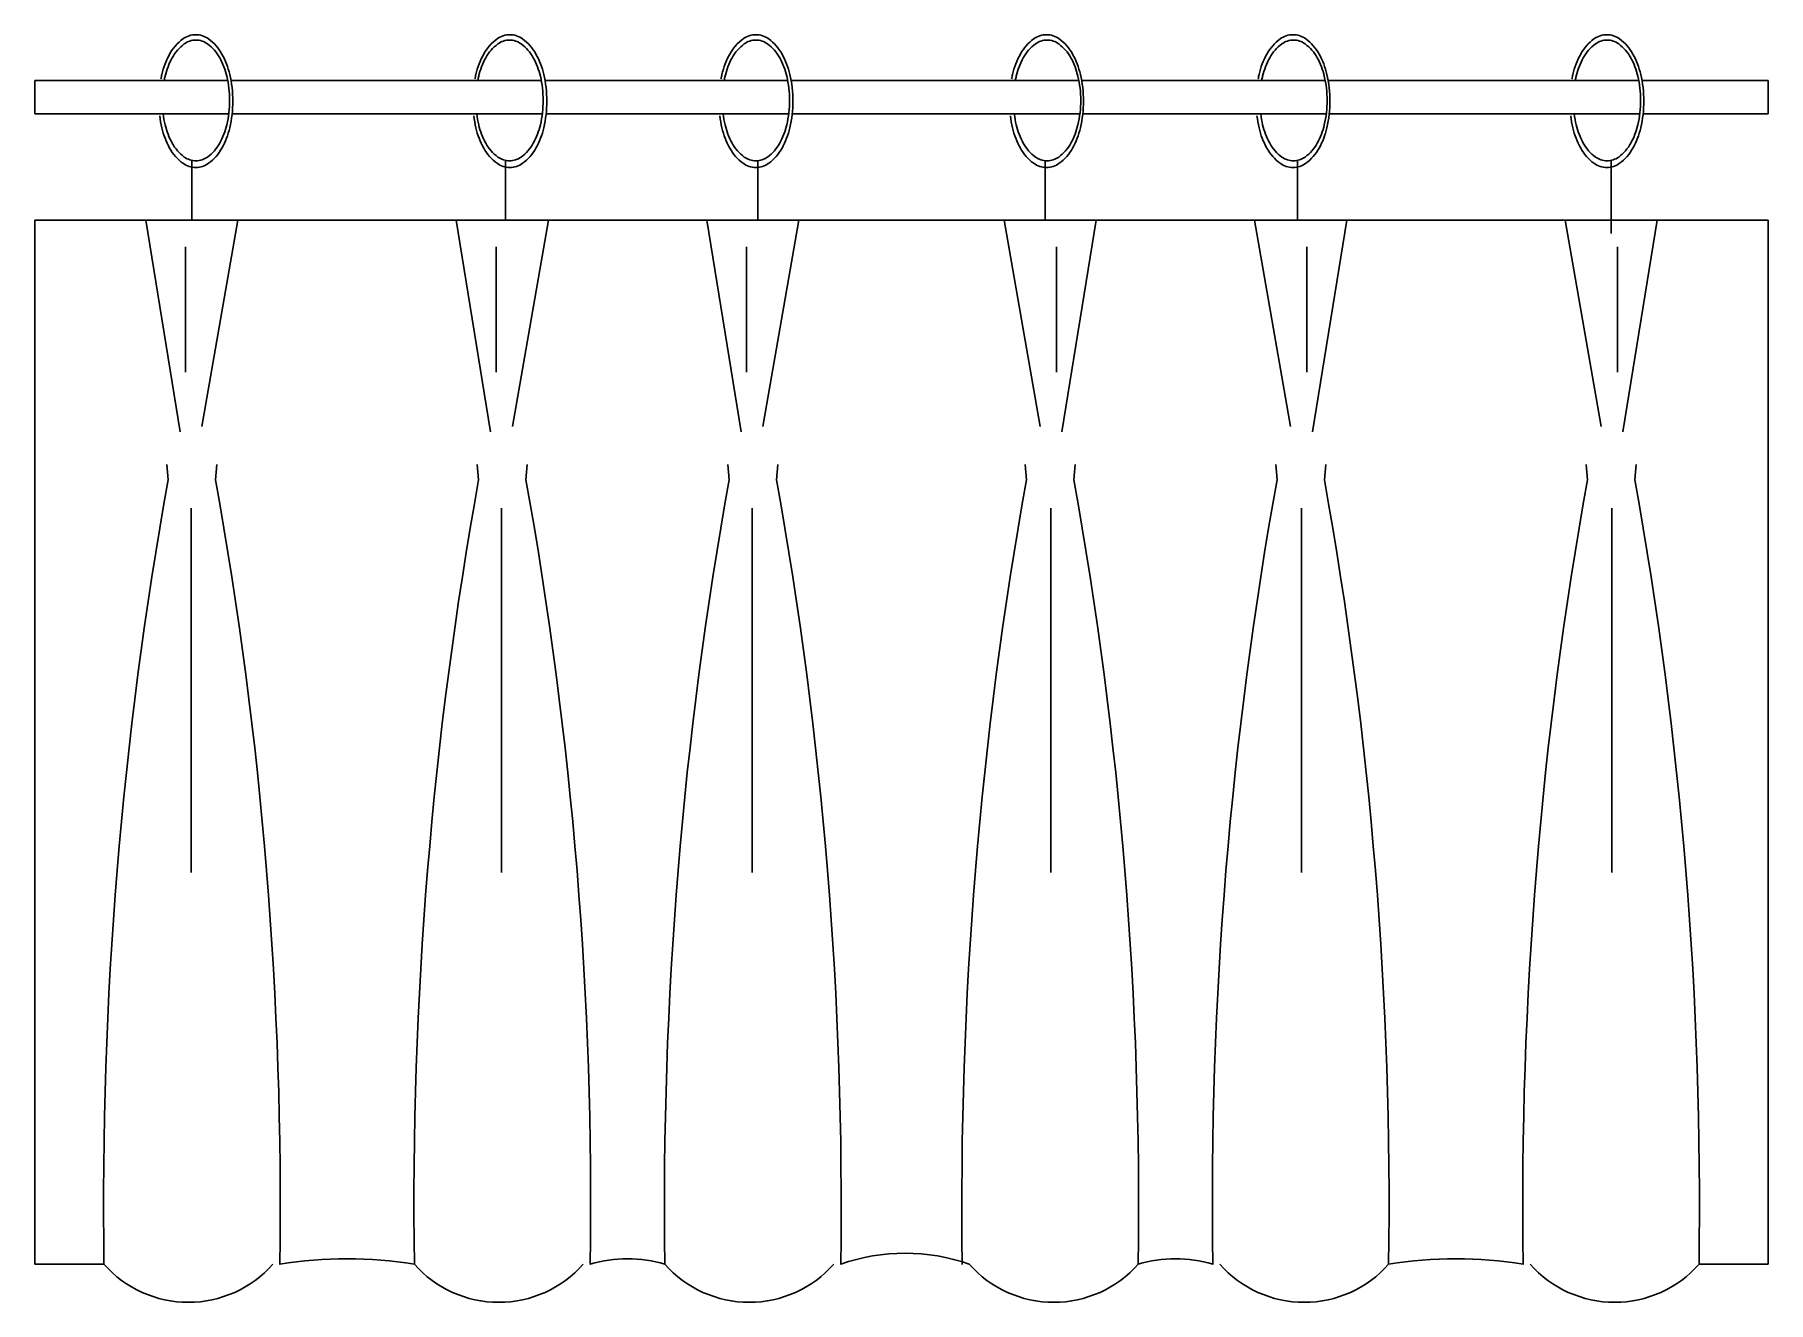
# Model space of a CAD drawing. Header units: metres. Extents: x 309 to 944, y 697 to 1161.
import ezdxf

# ---------------------------------------------------------------- set-up
doc = ezdxf.new("R2010")
doc.units = ezdxf.units.M
for name, color, linetype in [('3', 3, 'Continuous'), ('4', 4, 'Continuous'), ('7', 7, 'Continuous')]:
    doc.layers.add(name, color=color, linetype=linetype)

msp = doc.modelspace()

# ---------------------------------------------------------------- linework, layer by layer
at = {"layer": '3'}
for p, q in [((364, 1083.66), (364, 1037.83)), ((477.73, 1083.66), (477.73, 1037.83)), ((569.51, 1083.66), (569.51, 1037.83)), ((683.04, 1083.66), (683.04, 1037.83)), ((774.82, 1083.66), (774.82, 1037.83)), ((888.55, 1083.66), (888.55, 1037.83)), ((366, 988), (366, 854.48)), ((479.73, 988), (479.73, 854.48)), ((571.51, 988), (571.51, 854.48)), ((681.04, 988), (681.04, 854.48)), ((772.82, 988), (772.82, 854.48)), ((886.55, 988), (886.55, 854.48))]:
    msp.add_line(p, q, dxfattribs=at)
at = {"layer": '4'}
for p, q in [((308.69, 1144.71), (379.39, 1144.71)), ((308.69, 1144.71), (308.69, 1132.42)), ((380.58, 1144.71), (494.28, 1144.71)), ((495.65, 1144.71), (584.55, 1144.71)), ((585.79, 1144.71), (691.23, 1144.71)), ((692.26, 1144.71), (781.5, 1144.71)), ((782.58, 1144.71), (896.39, 1144.71)), ((897.55, 1144.71), (943.86, 1144.71)), ((943.86, 1144.71), (943.86, 1132.42)), ((308.69, 1132.42), (379.78, 1132.42)), ((381, 1132.42), (494.67, 1132.42)), ((496.07, 1132.42), (584.94, 1132.42)), ((586.21, 1132.42), (691.62, 1132.42)), ((692.68, 1132.42), (781.89, 1132.42)), ((783, 1132.42), (896.78, 1132.42)), ((897.97, 1132.42), (943.86, 1132.42)), ((308.69, 1093.48), (943.86, 1093.48)), ((308.69, 1093.48), (308.69, 710.99)), ((943.86, 1093.48), (943.86, 710.99)), ((308.69, 710.99), (334.07, 710.99)), ((943.86, 710.99), (918.48, 710.99))]:
    msp.add_line(p, q, dxfattribs=at)
for points in [[(354.51, 1131.69, 0.03), (355.28, 1127.31, 0.07), (358.14, 1119.89, 0.11), (363.02, 1114.31, 0.16), (367.71, 1112.76, 0.16), (372.4, 1114.31, 0.11), (377.28, 1119.89, 0.07), (380.14, 1127.31, 0.06), (381.25, 1137.1, 0.06), (380.14, 1146.9, 0.07), (377.28, 1154.31, 0.11), (372.4, 1159.89, 0.16), (367.71, 1161.44, 0.16), (363.02, 1159.89, 0.11), (358.14, 1154.31, 0.07), (355.28, 1146.9, 0.01), (354.93, 1145.22, 0.06)], [(355.77, 1132.42, 0.03), (356.48, 1128.43, 0.07), (359.07, 1121.69, 0.11), (363.51, 1116.62, 0.16), (367.78, 1115.21, 0.16), (372.04, 1116.62, 0.11), (376.48, 1121.69, 0.07), (379.07, 1128.43, 0.06), (380.08, 1137.34, 0.06), (379.07, 1146.24, 0.07), (376.48, 1152.99, 0.11), (372.04, 1158.05, 0.16), (367.78, 1159.47, 0.16), (363.51, 1158.05, 0.11), (359.07, 1152.99, 0.07), (356.48, 1146.24, 0.01), (356.16, 1144.71, 0.06)], [(469.58, 1131.69, 0.03), (470.35, 1127.31, 0.07), (473.2, 1119.89, 0.11), (478.09, 1114.31, 0.16), (482.78, 1112.76, 0.16), (487.47, 1114.31, 0.11), (492.35, 1119.89, 0.07), (495.21, 1127.31, 0.06), (496.32, 1137.1, 0.06), (495.21, 1146.9, 0.07), (492.35, 1154.31, 0.11), (487.47, 1159.89, 0.16), (482.78, 1161.44, 0.16), (478.09, 1159.89, 0.11), (473.2, 1154.31, 0.07), (470.35, 1146.9, 0.01), (470, 1145.22, 0.06)], [(470.66, 1132.42, 0.03), (471.37, 1128.43, 0.07), (473.96, 1121.69, 0.11), (478.4, 1116.62, 0.16), (482.66, 1115.21, 0.16), (486.93, 1116.62, 0.11), (491.37, 1121.69, 0.07), (493.96, 1128.43, 0.06), (494.97, 1137.34, 0.06), (493.96, 1146.24, 0.07), (491.37, 1152.99, 0.11), (486.93, 1158.05, 0.16), (482.66, 1159.47, 0.16), (478.4, 1158.05, 0.11), (473.96, 1152.99, 0.07), (471.37, 1146.24, 0.01), (471.05, 1144.71, 0.06)], [(559.72, 1131.69, 0.03), (560.5, 1127.31, 0.07), (563.35, 1119.89, 0.11), (568.23, 1114.31, 0.16), (572.92, 1112.76, 0.16), (577.62, 1114.31, 0.11), (582.5, 1119.89, 0.07), (585.35, 1127.31, 0.06), (586.46, 1137.1, 0.06), (585.35, 1146.9, 0.07), (582.5, 1154.31, 0.11), (577.62, 1159.89, 0.16), (572.92, 1161.44, 0.16), (568.23, 1159.89, 0.11), (563.35, 1154.31, 0.07), (560.5, 1146.9, 0.01), (560.14, 1145.22, 0.06)], [(560.93, 1132.42, 0.03), (561.64, 1128.43, 0.07), (564.23, 1121.69, 0.11), (568.67, 1116.62, 0.16), (572.93, 1115.21, 0.16), (577.2, 1116.62, 0.11), (581.64, 1121.69, 0.07), (584.23, 1128.43, 0.06), (585.24, 1137.34, 0.06), (584.23, 1146.24, 0.07), (581.64, 1152.99, 0.11), (577.2, 1158.05, 0.16), (572.93, 1159.47, 0.16), (568.67, 1158.05, 0.11), (564.23, 1152.99, 0.07), (561.64, 1146.24, 0.01), (561.32, 1144.71, 0.06)], [(666.19, 1131.69, 0.03), (666.96, 1127.31, 0.07), (669.82, 1119.89, 0.11), (674.7, 1114.31, 0.16), (679.39, 1112.76, 0.16), (684.09, 1114.31, 0.11), (688.97, 1119.89, 0.07), (691.82, 1127.31, 0.06), (692.93, 1137.1, 0.06), (691.82, 1146.9, 0.07), (688.97, 1154.31, 0.11), (684.09, 1159.89, 0.16), (679.39, 1161.44, 0.16), (674.7, 1159.89, 0.11), (669.82, 1154.31, 0.07), (666.96, 1146.9, 0.01), (666.61, 1145.22, 0.06)], [(668, 1144.71, -0.01), (668.32, 1146.24, -0.07), (670.91, 1152.99, -0.11), (675.35, 1158.05, -0.16), (679.62, 1159.47, -0.16), (683.88, 1158.05, -0.11), (688.32, 1152.99, -0.07), (690.91, 1146.24, -0.06), (691.93, 1137.34, -0.06)], [(756.5, 1131.69, 0.03), (757.28, 1127.31, 0.07), (760.13, 1119.89, 0.11), (765.01, 1114.31, 0.16), (769.71, 1112.76, 0.16), (774.4, 1114.31, 0.11), (779.28, 1119.89, 0.07), (782.13, 1127.31, 0.06), (783.25, 1137.1, 0.06), (782.13, 1146.9, 0.07), (779.28, 1154.31, 0.11), (774.4, 1159.89, 0.16), (769.71, 1161.44, 0.16), (765.01, 1159.89, 0.11), (760.13, 1154.31, 0.07), (757.28, 1146.9, 0.01), (756.93, 1145.22, 0.06)], [(758.27, 1144.71, -0.01), (758.59, 1146.24, -0.07), (761.18, 1152.99, -0.11), (765.62, 1158.05, -0.16), (769.89, 1159.47, -0.16), (774.15, 1158.05, -0.11), (778.59, 1152.99, -0.07), (781.18, 1146.24, -0.06), (782.2, 1137.34, -0.06)], [(871.48, 1131.69, 0.03), (872.26, 1127.31, 0.07), (875.11, 1119.89, 0.11), (879.99, 1114.31, 0.16), (884.68, 1112.76, 0.16), (889.38, 1114.31, 0.11), (894.26, 1119.89, 0.07), (897.11, 1127.31, 0.06), (898.22, 1137.1, 0.06), (897.11, 1146.9, 0.07), (894.26, 1154.31, 0.11), (889.38, 1159.89, 0.16), (884.68, 1161.44, 0.16), (879.99, 1159.89, 0.11), (875.11, 1154.31, 0.07), (872.26, 1146.9, 0.01), (871.9, 1145.22, 0.06)], [(873.16, 1144.71, -0.01), (873.48, 1146.24, -0.07), (876.07, 1152.99, -0.11), (880.51, 1158.05, -0.16), (884.77, 1159.47, -0.16), (889.04, 1158.05, -0.11), (893.48, 1152.99, -0.07), (896.07, 1146.24, -0.06), (897.08, 1137.34, -0.06)], [(691.93, 1137.34, -0.06), (690.91, 1128.43, -0.07), (688.32, 1121.69, -0.11), (683.88, 1116.62, -0.16), (679.62, 1115.21, -0.16), (675.35, 1116.62, -0.11), (670.91, 1121.69, -0.07), (668.32, 1128.43, -0.03), (667.61, 1132.42, -0.06)], [(782.2, 1137.34, -0.06), (781.18, 1128.43, -0.07), (778.59, 1121.69, -0.11), (774.15, 1116.62, -0.16), (769.89, 1115.21, -0.16), (765.62, 1116.62, -0.11), (761.18, 1121.69, -0.07), (758.59, 1128.43, -0.03), (757.88, 1132.42, -0.06)], [(897.08, 1137.34, -0.06), (896.07, 1128.43, -0.07), (893.48, 1121.69, -0.11), (889.04, 1116.62, -0.16), (884.77, 1115.21, -0.16), (880.51, 1116.62, -0.11), (876.07, 1121.69, -0.07), (873.48, 1128.43, -0.03), (872.77, 1132.42, -0.06)]]:
    msp.add_lwpolyline(points, format="xyb", dxfattribs=at)
for centre, radius, start, end in [((423.15, 559.97), 153.01, 80.73, 99.27), ((525.91, 665.79), 47.22, 73.16, 106.84), ((627.56, 644.03), 70.98, 70.63, 109.37), ((726.64, 665.79), 47.22, 73.16, 106.84), ((829.4, 559.97), 153.01, 80.73, 99.27), ((365, 738.26), 41.23, 221.4, 318.6), ((478.73, 738.26), 41.23, 221.4, 318.6), ((570.51, 738.26), 41.23, 221.4, 318.6), ((682.04, 738.26), 41.23, 221.4, 318.6), ((773.82, 738.26), 41.23, 221.4, 318.6), ((887.55, 738.26), 41.23, 221.4, 318.6)]:
    msp.add_arc(centre, radius, start, end, dxfattribs=at)
at = {"layer": '7'}
for p, q in [((366.29, 1115.36), (366.29, 1093.48)), ((481.18, 1115.36), (481.18, 1093.48)), ((573.6, 1115.24), (573.6, 1093.48)), ((678.95, 1115.24), (678.95, 1093.48)), ((771.37, 1115.36), (771.37, 1093.48)), ((886.26, 1115.36), (886.26, 1088.57)), ((349.41, 1093.48), (362.01, 1015.9)), ((383.17, 1093.48), (369.99, 1017.9)), ((463.14, 1093.48), (475.74, 1015.9)), ((496.9, 1093.48), (483.72, 1017.9)), ((554.92, 1093.48), (567.52, 1015.9)), ((588.68, 1093.48), (575.5, 1017.9)), ((663.87, 1093.48), (677.05, 1017.9)), ((697.63, 1093.48), (685.03, 1015.9)), ((755.65, 1093.48), (768.83, 1017.9)), ((789.41, 1093.48), (776.81, 1015.9)), ((869.38, 1093.48), (882.56, 1017.9)), ((903.14, 1093.48), (890.54, 1015.9)), ((357.14, 1003.95), (357.61, 998.4)), ((375.44, 1003.95), (374.96, 998.4)), ((470.87, 1003.95), (471.34, 998.4)), ((489.17, 1003.95), (488.69, 998.4)), ((562.65, 1003.95), (563.13, 998.4)), ((580.96, 1003.95), (580.48, 998.4)), ((671.59, 1003.95), (672.07, 998.4)), ((689.9, 1003.95), (689.42, 998.4)), ((763.38, 1003.95), (763.86, 998.4)), ((781.68, 1003.95), (781.21, 998.4)), ((877.11, 1003.95), (877.59, 998.4)), ((895.41, 1003.95), (894.94, 998.4))]:
    msp.add_line(p, q, dxfattribs=at)
for centre, start, end in [((1833.48, 732.85), 169.8, 180.84), ((-1100.9, 732.85), 359.16, 10.2), ((1947.21, 732.85), 169.8, 180.84), ((-987.17, 732.85), 359.16, 10.2), ((2038.99, 732.85), 169.8, 180.84), ((-895.39, 732.85), 359.16, 10.2), ((2147.94, 732.85), 169.8, 180.84), ((-786.44, 732.85), 359.16, 10.2), ((2239.72, 732.85), 169.8, 180.84), ((-694.66, 732.85), 359.16, 10.2), ((2353.45, 732.85), 169.8, 180.84), ((-580.93, 732.85), 359.16, 10.2)]:
    msp.add_arc(centre, 1499.56, start, end, dxfattribs=at)

doc.saveas('drawing.dxf')
